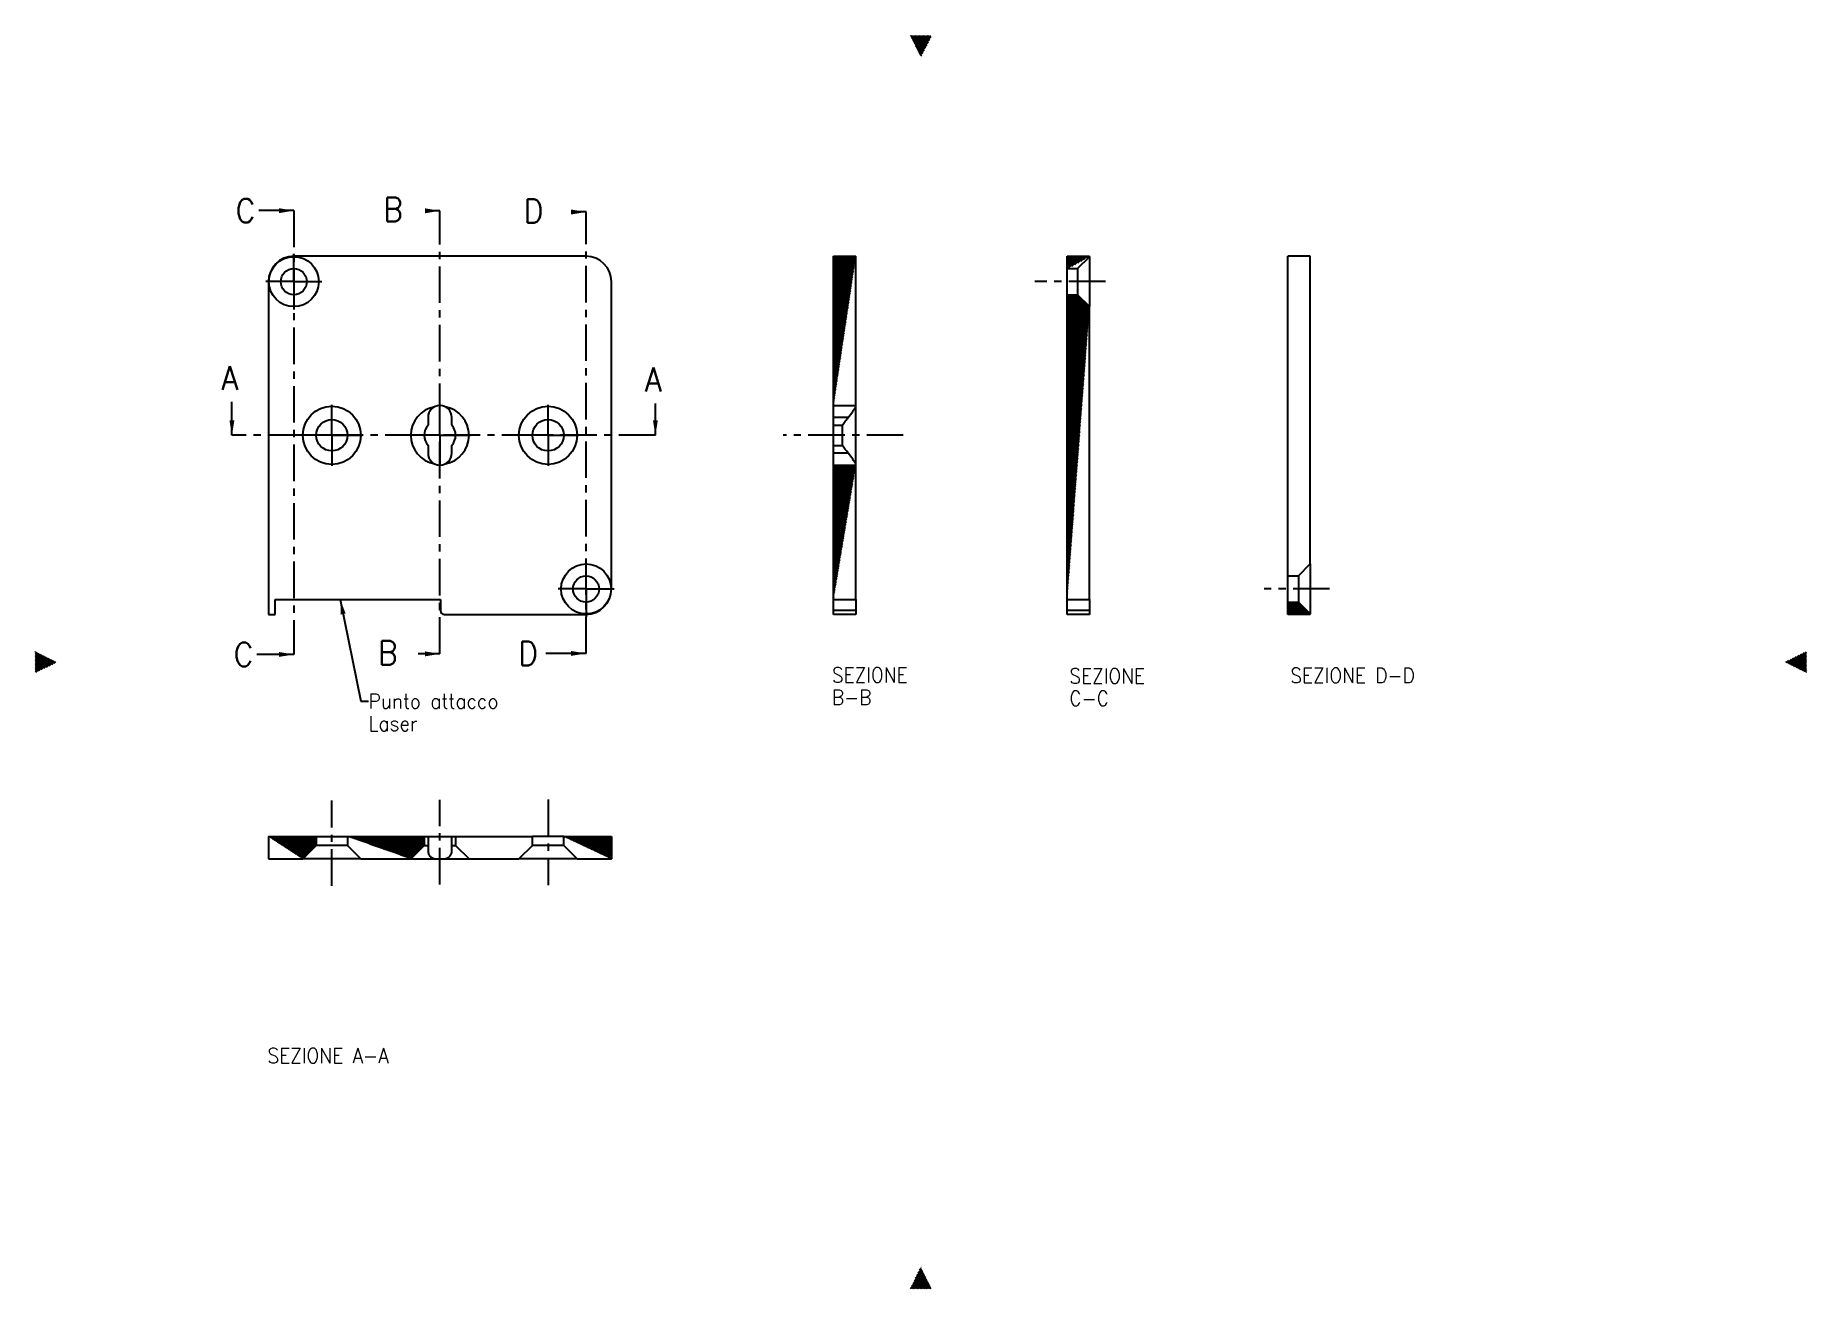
# Model space of a CAD drawing. Header units: millimetres. Extents: x 0 to 238, y 0 to 168.
import ezdxf

# ---------------------------------------------------------------- set-up
doc = ezdxf.new("R2010")
doc.units = ezdxf.units.MM
doc.header["$LTSCALE"] = 13.068
doc.linetypes.add('CENTER', pattern=[0.6, 0.375, -0.075, 0.075, -0.075])
doc.layers.get('0').update_dxf_attribs({"linetype": 'CONTINUOUS'})
for name, color, linetype in [('ASSI', 7, 'CONTINUOUS'), ('DEFAULT_1', 7, 'CENTER'), ('DETAILS', 7, 'CONTINUOUS'), ('GEOM', 7, 'CONTINUOUS')]:
    doc.layers.add(name, color=color, linetype=linetype)
doc.styles.get("Standard").update_dxf_attribs({"font": ''})
doc.styles.add('textstyle0', font='')
doc.styles.add('textstyle1', font='')
doc.styles.add('textstyle2', font='')
doc.styles.add('textstyle3', font='')
doc.styles.add('textstyle4', font='')
doc.styles.add('textstyle5', font='')
doc.styles.add('textstyle59', font='')
doc.styles.add('textstyle60', font='')
doc.styles.add('textstyle61', font='')
doc.styles.add('textstyle62', font='')
doc.styles.add('textstyle63', font='')
doc.styles.add('textstyle64', font='')
doc.styles.add('textstyle65', font='')
doc.styles.get('Standard').set_extended_font_data('txt')
doc.styles.get('textstyle0').set_extended_font_data('Standard')
doc.styles.get('textstyle1').set_extended_font_data('Standard')
doc.styles.get('textstyle2').set_extended_font_data('Standard')
doc.styles.get('textstyle3').set_extended_font_data('Standard')
doc.styles.get('textstyle4').set_extended_font_data('Standard')
doc.styles.get('textstyle5').set_extended_font_data('Standard')
doc.styles.get('textstyle59').set_extended_font_data('Standard')
doc.styles.get('textstyle60').set_extended_font_data('Standard')
doc.styles.get('textstyle61').set_extended_font_data('Standard')
doc.styles.get('textstyle62').set_extended_font_data('Standard')
doc.styles.get('textstyle63').set_extended_font_data('Standard')
doc.styles.get('textstyle64').set_extended_font_data('Standard')
doc.styles.get('textstyle65').set_extended_font_data('Standard')
doc.dimstyles.get("Standard").update_dxf_attribs({"dimtxt": 2, "dimasz": 2, "dimexe": 0.5, "dimexo": 1.6, "dimtad": 0, "dimtxsty": 'Standard', "dimcen": 2.5, "dimazin": 3, "dimtfac": 1, "dimtmove": 0, "dimatfit": 3})
pattern_1 = [(45, (0, 0), (-0.08838835, 0.08838835), [])]

msp = doc.modelspace()

# ---------------------------------------------------------------- hatches: boundary and pattern name
at = {"linetype": 'CONTINUOUS'}
h = msp.add_hatch(dxfattribs=at)
h.set_pattern_fill('XSEC0001', color=2, angle=45, style=0)
h.set_pattern_definition(pattern_1)
h.paths.add_polyline_path([(118.79, 165.17), (117.37, 168), (120.2, 168)])
h = msp.add_hatch(dxfattribs=at)
h.set_pattern_fill('ANSI31', color=2, scale=0.224495, angle=315, style=0)
h.set_pattern_definition(pattern_1)
h.paths.add_polyline_path([(120.2, 168), (117.37, 168), (118.79, 165.17)])
h = msp.add_hatch(dxfattribs=at)
h.set_pattern_fill('B', color=2, scale=2.665249, angle=45, style=0)
h.set_pattern_definition(pattern_1)
edge = h.paths.add_edge_path()
edge.add_line((107.05, 92.39), (107.05, 110.39))
edge.add_line((107.05, 110.39), (110.05, 110.39))
edge = h.paths.add_edge_path()
edge.add_line((110.05, 92.39), (110.05, 110.39))
edge = h.paths.add_edge_path()
edge.add_line((107.05, 92.39), (110.05, 92.39))
edge = h.paths.add_edge_path()
edge.add_line((107.05, 118.39), (107.05, 138.39))
edge.add_line((107.05, 138.39), (110.05, 138.39))
edge = h.paths.add_edge_path()
edge.add_line((110.05, 118.39), (110.05, 138.39))
edge = h.paths.add_edge_path()
edge.add_line((107.05, 118.39), (110.05, 118.39))
h = msp.add_hatch(dxfattribs=at)
h.set_pattern_fill('C', color=2, scale=2.665249, angle=45, style=0)
h.set_pattern_definition(pattern_1)
edge = h.paths.add_edge_path()
edge.add_line((138.4, 92.39), (138.4, 133.24))
edge.add_line((138.4, 133.24), (139.8, 133.24))
edge.add_line((139.8, 133.24), (141.4, 131.64))
edge = h.paths.add_edge_path()
edge.add_line((141.4, 92.39), (141.4, 131.64))
edge = h.paths.add_edge_path()
edge.add_line((138.4, 92.39), (141.4, 92.39))
edge = h.paths.add_edge_path()
edge.add_line((138.4, 136.74), (138.4, 138.39))
edge.add_line((138.4, 138.39), (141.4, 138.39))
edge = h.paths.add_edge_path()
edge.add_line((141.4, 138.34), (141.4, 138.39))
edge = h.paths.add_edge_path()
edge.add_line((139.8, 136.74), (141.4, 138.34))
edge = h.paths.add_edge_path()
edge.add_line((138.4, 136.74), (139.8, 136.74))
h = msp.add_hatch(dxfattribs=at)
h.set_pattern_fill('D', color=2, scale=2.774034, angle=45, style=0)
h.set_pattern_definition(pattern_1)
edge = h.paths.add_edge_path()
edge.add_line((168.01, 90.39), (168.01, 92.04))
edge.add_line((168.01, 92.04), (169.41, 92.04))
edge.add_line((169.41, 92.04), (171.01, 90.44))
edge = h.paths.add_edge_path()
edge.add_line((171.01, 90.39), (171.01, 90.44))
edge = h.paths.add_edge_path()
edge.add_line((171.01, 90.39), (168.01, 90.39))
edge = h.paths.add_edge_path()
edge.add_line((168.01, 95.54), (168.01, 138.39))
edge = h.paths.add_edge_path()
edge.add_line((171.01, 138.39), (168.01, 138.39))
edge = h.paths.add_edge_path()
edge.add_line((171.01, 97.14), (171.01, 138.39))
edge = h.paths.add_edge_path()
edge.add_line((169.41, 95.54), (171.01, 97.14))
edge = h.paths.add_edge_path()
edge.add_line((168.01, 95.54), (169.41, 95.54))
h = msp.add_hatch(dxfattribs=at)
h.set_pattern_fill('ANSI31', scale=0.224495, angle=45, style=0)
h.set_pattern_definition(pattern_1)
h.paths.add_polyline_path([(0, 82.59), (2.83, 84), (0, 85.41)])
h = msp.add_hatch(dxfattribs=at)
h.set_pattern_fill('ANSI31', scale=0.224495, angle=135, style=0)
h.set_pattern_definition(pattern_1)
h.paths.add_polyline_path([(234.75, 84), (237.58, 82.59), (237.58, 85.41)])
h = msp.add_hatch(dxfattribs=at)
h.set_pattern_fill('XSEC0002', color=2, angle=45, style=0)
h.set_pattern_definition(pattern_1)
h.paths.add_polyline_path([(237.58, 85.41), (237.58, 82.59), (234.75, 84)])
h = msp.add_hatch(dxfattribs=at)
h.set_pattern_fill('A', color=2, scale=2.665249, angle=45, style=0)
h.set_pattern_definition(pattern_1)
edge = h.paths.add_edge_path()
edge.add_line((31.26, 60.62), (37.66, 60.62))
edge.add_line((37.66, 60.62), (37.66, 59.42))
edge.add_line((37.66, 59.42), (35.86, 57.62))
edge = h.paths.add_edge_path()
edge.add_line((31.26, 57.62), (35.86, 57.62))
edge = h.paths.add_edge_path()
edge.add_line((31.26, 60.62), (31.26, 57.62))
edge = h.paths.add_edge_path()
edge.add_line((41.86, 60.62), (52.16, 60.62))
edge.add_line((52.16, 60.62), (52.16, 59.42))
edge.add_line((52.16, 59.42), (50.36, 57.62))
edge = h.paths.add_edge_path()
edge.add_line((43.66, 57.62), (50.36, 57.62))
edge = h.paths.add_edge_path()
edge.add_line((41.86, 59.42), (43.66, 57.62))
edge = h.paths.add_edge_path()
edge.add_line((41.86, 60.62), (41.86, 59.42))
edge = h.paths.add_edge_path()
edge.add_line((56.36, 60.62), (66.66, 60.62))
edge = h.paths.add_edge_path()
edge.add_line((66.66, 59.42), (66.66, 60.62))
edge = h.paths.add_edge_path()
edge.add_line((66.66, 59.42), (64.86, 57.62))
edge = h.paths.add_edge_path()
edge.add_line((58.16, 57.62), (64.86, 57.62))
edge = h.paths.add_edge_path()
edge.add_line((56.36, 59.42), (58.16, 57.62))
edge = h.paths.add_edge_path()
edge.add_line((56.36, 60.62), (56.36, 59.42))
edge = h.paths.add_edge_path()
edge.add_line((70.86, 60.62), (77.26, 60.62))
edge.add_line((77.26, 60.62), (77.26, 57.62))
edge = h.paths.add_edge_path()
edge.add_line((72.66, 57.62), (77.26, 57.62))
edge = h.paths.add_edge_path()
edge.add_line((70.86, 59.42), (72.66, 57.62))
edge = h.paths.add_edge_path()
edge.add_line((70.86, 59.42), (70.86, 60.62))
h = msp.add_hatch(dxfattribs=at)
h.set_pattern_fill('ANSI31', scale=0.224495, angle=45, style=0)
h.set_pattern_definition(pattern_1)
h.paths.add_polyline_path([(120.2, 0), (118.79, 2.83), (117.37, 0)])

# ---------------------------------------------------------------- linework, layer by layer
at = {"color": 7, "linetype": 'CONTINUOUS'}
for p, q in [((107.05, 118.39), (107.05, 138.39)), ((107.05, 138.39), (110.05, 138.39)), ((110.05, 118.39), (110.05, 138.39)), ((138.4, 136.74), (138.4, 138.39)), ((138.4, 138.39), (141.4, 138.39)), ((139.8, 136.74), (141.4, 138.34)), ((141.4, 138.34), (141.4, 138.39)), ((168.01, 95.54), (168.01, 138.39)), ((171.01, 138.39), (168.01, 138.39)), ((171.01, 97.14), (171.01, 138.39)), ((138.4, 136.74), (139.8, 136.74)), ((138.4, 92.39), (138.4, 133.24)), ((138.4, 133.24), (139.8, 133.24)), ((139.8, 133.24), (141.4, 131.64)), ((141.4, 92.39), (141.4, 131.64)), ((107.05, 118.39), (110.05, 118.39)), ((107.05, 110.39), (110.05, 110.39)), ((107.05, 92.39), (107.05, 110.39)), ((110.05, 92.39), (110.05, 110.39)), ((168.01, 95.54), (169.41, 95.54)), ((169.41, 95.54), (171.01, 97.14)), ((107.05, 92.39), (110.05, 92.39)), ((138.4, 92.39), (141.4, 92.39)), ((168.01, 92.04), (169.41, 92.04)), ((168.01, 90.39), (168.01, 92.04)), ((171.01, 90.39), (168.01, 90.39)), ((169.41, 92.04), (171.01, 90.44)), ((171.01, 90.39), (171.01, 90.44)), ((31.26, 60.62), (31.26, 57.62)), ((31.26, 60.62), (37.66, 60.62)), ((37.66, 59.42), (35.86, 57.62)), ((37.66, 60.62), (37.66, 59.42)), ((41.86, 60.62), (41.86, 59.42)), ((41.86, 60.62), (52.16, 60.62)), ((41.86, 59.42), (43.66, 57.62)), ((52.16, 59.42), (50.36, 57.62)), ((52.16, 60.62), (52.16, 59.42)), ((56.36, 60.62), (66.66, 60.62)), ((56.36, 60.62), (56.36, 59.42)), ((56.36, 59.42), (58.16, 57.62)), ((66.66, 59.42), (64.86, 57.62)), ((66.66, 59.42), (66.66, 60.62)), ((70.86, 60.62), (77.26, 60.62)), ((70.86, 59.42), (70.86, 60.62)), ((70.86, 59.42), (72.66, 57.62)), ((77.26, 60.62), (77.26, 57.62)), ((31.26, 57.62), (35.86, 57.62)), ((43.66, 57.62), (50.36, 57.62)), ((58.16, 57.62), (64.86, 57.62)), ((72.66, 57.62), (77.26, 57.62))]:
    msp.add_line(p, q, dxfattribs=at)
at = {"layer": 'ASSI', "color": 7, "linetype": 'CENTER'}
for p, q in [((34.66, 134.99), (34.66, 138.74)), ((34.66, 134.99), (30.91, 134.99)), ((34.66, 134.99), (34.66, 131.24)), ((34.66, 134.99), (38.41, 134.99)), ((143.52, 134.99), (134.05, 134.99)), ((39.76, 114.39), (39.76, 118.49)), ((54.26, 114.39), (54.26, 118.49)), ((68.76, 114.39), (68.76, 118.49)), ((39.76, 114.39), (35.66, 114.39)), ((39.76, 114.39), (39.76, 110.29)), ((39.76, 114.39), (43.86, 114.39)), ((54.26, 114.39), (50.16, 114.39)), ((54.26, 114.39), (54.26, 110.29)), ((54.26, 114.39), (58.36, 114.39)), ((68.76, 114.39), (64.66, 114.39)), ((68.76, 114.39), (72.86, 114.39)), ((68.76, 114.39), (68.76, 110.29)), ((116.41, 114.39), (100.29, 114.39)), ((73.86, 93.79), (73.86, 97.54)), ((73.86, 93.79), (70.11, 93.79)), ((73.86, 93.79), (77.61, 93.79)), ((73.86, 93.79), (73.86, 90.04)), ((173.6, 93.79), (164.83, 93.79)), ((39.76, 53.99), (39.76, 65.43)), ((54.26, 54.17), (54.26, 65.51)), ((68.76, 65.56), (68.76, 54.07))]:
    msp.add_line(p, q, dxfattribs=at)
at = {"layer": 'ASSI', "color": 7, "linetype": 'CONTINUOUS'}
for p, q in [((138.4, 133.24), (138.4, 136.74)), ((168.01, 92.04), (168.01, 95.54)), ((37.66, 60.62), (41.86, 60.62)), ((70.86, 60.62), (66.66, 60.62))]:
    msp.add_line(p, q, dxfattribs=at)
at = {"layer": 'DEFAULT_1', "color": 7, "linetype": 'CENTER'}
for p, q in [((34.66, 144.51), (34.66, 85.01)), ((54.26, 85.09), (54.26, 144.49)), ((73.86, 85.15), (73.86, 144.33)), ((83.16, 114.39), (26.36, 114.39))]:
    msp.add_line(p, q, dxfattribs=at)
at = {"layer": 'GEOM', "color": 7, "linetype": 'CONTINUOUS'}
for p, q in [((73.86, 138.39), (34.66, 138.39)), ((141.4, 138.34), (141.4, 131.64)), ((139.8, 136.74), (139.8, 133.24)), ((31.26, 134.99), (31.26, 90.39)), ((77.26, 93.79), (77.26, 134.99)), ((52.66, 116.79), (52.66, 115.75)), ((55.86, 115.75), (55.86, 116.79)), ((107.05, 110.39), (107.05, 118.39)), ((110.05, 110.39), (110.05, 118.39)), ((107.05, 115.75), (108.25, 115.75)), ((108.25, 113.03), (108.25, 115.75)), ((52.66, 113.03), (52.66, 111.99)), ((55.86, 111.99), (55.86, 113.03)), ((107.05, 113.03), (108.25, 113.03)), ((169.41, 95.54), (169.41, 92.04)), ((171.01, 97.14), (171.01, 90.44)), ((31.26, 90.39), (32.14, 90.39)), ((32.14, 90.39), (32.14, 92.39)), ((32.14, 92.39), (54.34, 92.39)), ((54.34, 92.39), (54.34, 90.89)), ((54.84, 90.39), (73.86, 90.39)), ((107.05, 90.39), (107.05, 92.39)), ((110.05, 90.39), (107.05, 90.39)), ((110.05, 92.39), (110.05, 90.39)), ((138.4, 90.39), (138.4, 92.39)), ((141.4, 90.39), (138.4, 90.39)), ((141.4, 92.39), (141.4, 90.39)), ((41.86, 59.42), (37.66, 59.42)), ((52.16, 60.62), (56.36, 60.62)), ((52.16, 59.42), (52.66, 59.42)), ((52.66, 60.62), (52.66, 58.63)), ((55.86, 58.63), (55.86, 60.62)), ((55.86, 59.42), (56.36, 59.42)), ((70.86, 59.42), (66.66, 59.42)), ((43.66, 57.62), (35.86, 57.62)), ((50.36, 57.62), (58.16, 57.62)), ((72.66, 57.62), (64.86, 57.62))]:
    msp.add_line(p, q, dxfattribs=at)
at = {"layer": 'GEOM', "color": 9, "linetype": 'CONTINUOUS'}
for p, q in [((109.04, 116.79), (107.05, 116.79)), ((109.04, 111.99), (107.05, 111.99)), ((110.05, 90.89), (107.05, 90.89)), ((141.4, 90.89), (138.4, 90.89))]:
    msp.add_line(p, q, dxfattribs=at)
at = {"layer": 'GEOM', "color": 7, "linetype": 'CONTINUOUS'}
for centre, radius in [((34.66, 134.99), 3.35), ((34.66, 134.99), 1.75), ((39.76, 114.39), 3.9), ((39.76, 114.39), 2.1), ((68.76, 114.39), 3.9), ((68.76, 114.39), 2.1), ((73.86, 93.79), 3.35), ((73.86, 93.79), 1.75)]:
    msp.add_circle(centre, radius, dxfattribs=at)
for centre, radius, start, end in [((34.66, 134.99), 3.4, 90, 180), ((73.86, 134.99), 3.4, 0, 90), ((54.26, 114.39), 3.9, 100.4416, 259.5584), ((54.26, 116.79), 1.6, 0, 180), ((54.26, 114.39), 3.9, 280.4416, 79.5584), ((54.26, 114.39), 2.1, 139.6324, 220.3676), ((54.26, 114.39), 2.1, 319.6324, 40.3676), ((54.26, 111.99), 1.6, 180, 360), ((73.86, 93.79), 3.4, 270, 360), ((54.84, 90.89), 0.5, 180, 270)]:
    msp.add_arc(centre, radius, start, end, dxfattribs=at)
for points, knots in [([(108.25, 115.75), (108.37, 115.93), (108.62, 116.29), (108.9, 116.62), (109.04, 116.79)], [0, 0, 0, 0, 0.499973, 1, 1, 1, 1]), ([(109.04, 116.79), (109.25, 117.05), (109.6, 117.52), (109.92, 118.01), (110.05, 118.23)], [0, 0, 0, 0, 0.569115, 1, 1, 1, 1]), ([(109.04, 111.99), (108.9, 112.16), (108.62, 112.5), (108.37, 112.85), (108.25, 113.03)], [0, 0, 0, 0, 0.500027, 1, 1, 1, 1]), ([(110.05, 110.56), (109.92, 110.77), (109.6, 111.26), (109.25, 111.73), (109.04, 111.99)], [0, 0, 0, 0, 0.430878, 1, 1, 1, 1]), ([(52.66, 58.63), (52.66, 58.52), (52.68, 58.36), (52.77, 58.16), (52.91, 57.97), (53.16, 57.76), (53.41, 57.66), (53.55, 57.62)], [0, 0, 0, 0, 0.221122, 0.332415, 0.447801, 0.701862, 1, 1, 1, 1]), ([(54.97, 57.62), (55.1, 57.66), (55.35, 57.76), (55.61, 57.97), (55.74, 58.16), (55.83, 58.36), (55.86, 58.52), (55.86, 58.63)], [0, 0, 0, 0, 0.29814, 0.552193, 0.667578, 0.778873, 1, 1, 1, 1])]:
    msp.add_open_spline(points, degree=3, knots=knots, dxfattribs=at)

# ---------------------------------------------------------------- texts
at = {"color": 7, "linetype": 'CONTINUOUS', "char_height": 3.2, "attachment_point": 1, "line_spacing_factor": 0.9}
for s, insert, width, style in [('C', (26.86, 146.11), 2.4561, 'textstyle65'), ('B', (46.68, 146.27), 2.5387, 'textstyle62'), ('D', (65.52, 146.07), 3.0347, 'textstyle5'), ('A', (24.97, 123.67), 2.7867, 'textstyle60'), ('A', (81.77, 123.47), 2.7867, 'textstyle61'), ('C', (26.61, 86.61), 2.4561, 'textstyle64'), ('B', (45.96, 86.83), 2.5387, 'textstyle63'), ('D', (64.78, 86.75), 3.0347, 'textstyle59')]:
    msp.add_mtext(s, dxfattribs=dict(at, insert=insert, width=width, style=style))
at = {"layer": 'DETAILS', "color": 2, "linetype": 'CONTINUOUS', "char_height": 2, "attachment_point": 1, "line_spacing_factor": 0.9}
for s, insert, width, style in [('SEZIONE B-B', (106.84, 83.26), 15.3653, 'textstyle2'), ('SEZIONE D-D', (168.32, 83.2), 15.9852, 'textstyle1'), ('SEZIONE C-C', (138.69, 83.13), 15.262, 'textstyle3'), ('Punto attacco Laser', (44.69, 79.75), 23.1218, 'textstyle0'), ('SEZIONE A-A', (31.13, 32.23), 15.6753, 'textstyle4')]:
    msp.add_mtext(s, dxfattribs=dict(at, insert=insert, width=width, style=style))

# ---------------------------------------------------------------- leaders
at = {"color": 7, "linetype": 'CONTINUOUS'}
for points in [[(34.66, 144.51), (29.97, 144.51)], [(54.26, 144.49), (53.05, 144.49)], [(73.86, 144.33), (72.11, 144.33)], [(26.36, 114.39), (26.36, 118.87)], [(83.16, 114.39), (83.16, 118.67)], [(34.66, 85.01), (29.72, 85.01)], [(54.26, 85.09), (51.35, 85.09)], [(73.86, 85.15), (68.47, 85.15)]]:
    msp.add_leader(points, dimstyle='Standard', override={"dimscale": 1}, dxfattribs=at)
at = {"layer": 'DETAILS', "color": 2, "linetype": 'CONTINUOUS'}
msp.add_leader([(40.89, 92.39), (43.65, 78.75), (44.69, 78.75)], dimstyle='Standard', override={"dimscale": 1}, dxfattribs=at)

doc.saveas('drawing.dxf')
